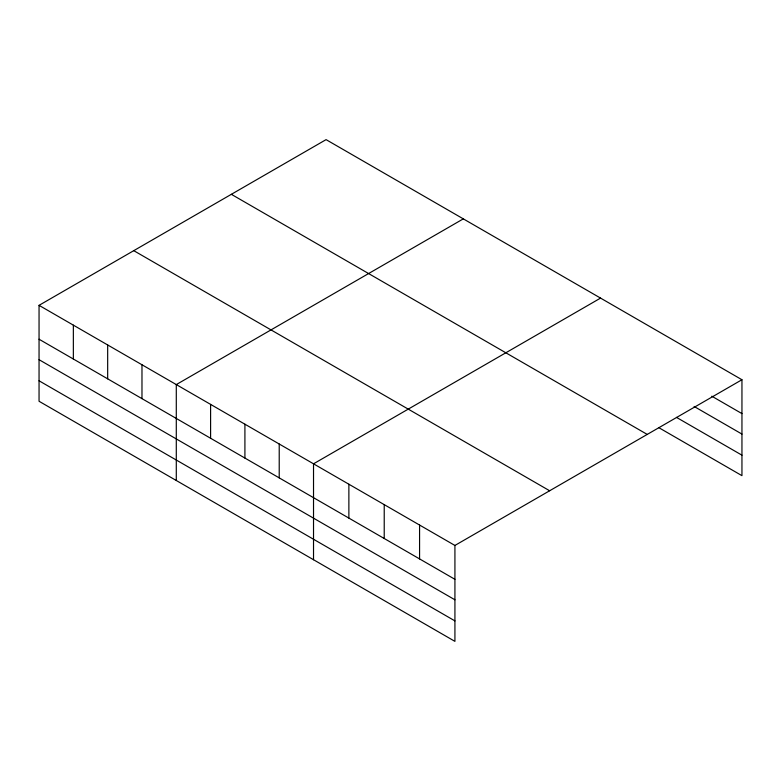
<?xml version="1.0" encoding="UTF-8"?>
<svg xmlns="http://www.w3.org/2000/svg" width="781" height="781" viewBox="0 0 781 781"><rect width="100%" height="100%" fill="white"/><g stroke="black" fill="none" stroke-linecap="round" stroke-linejoin="round"><path stroke-width="1.17" d="M39.05 305.342L454.923 545.45L454.923 641.367L39.05 401.268L39.05 305.342L326.077 139.633L741.95 379.732L741.95 475.658L658.773 427.637M463.318 218.865L176.291 384.584L176.291 480.5M600.55 298.098L313.523 463.816L313.523 559.733M454.923 545.45L741.95 379.732M711.803 396.201L741.95 413.608M694.124 406.471L741.95 434.08M676.453 417.366L741.95 455.177M231.361 194.323L647.234 434.421M133.766 250.662L549.639 490.761M39.05 339.218L454.923 579.317M39.05 359.69L454.923 599.798M39.05 380.786L454.923 620.895M419.573 525.037L419.573 558.913M384.223 504.633L384.223 538.5M348.873 484.22L348.873 518.096M279.217 444.008L279.217 477.874M244.912 424.2L244.912 458.066M210.597 404.392L210.597 438.258M141.976 364.776L141.976 398.642M107.671 344.968L107.671 378.834M73.355 325.15L73.355 359.026"/></g></svg>
